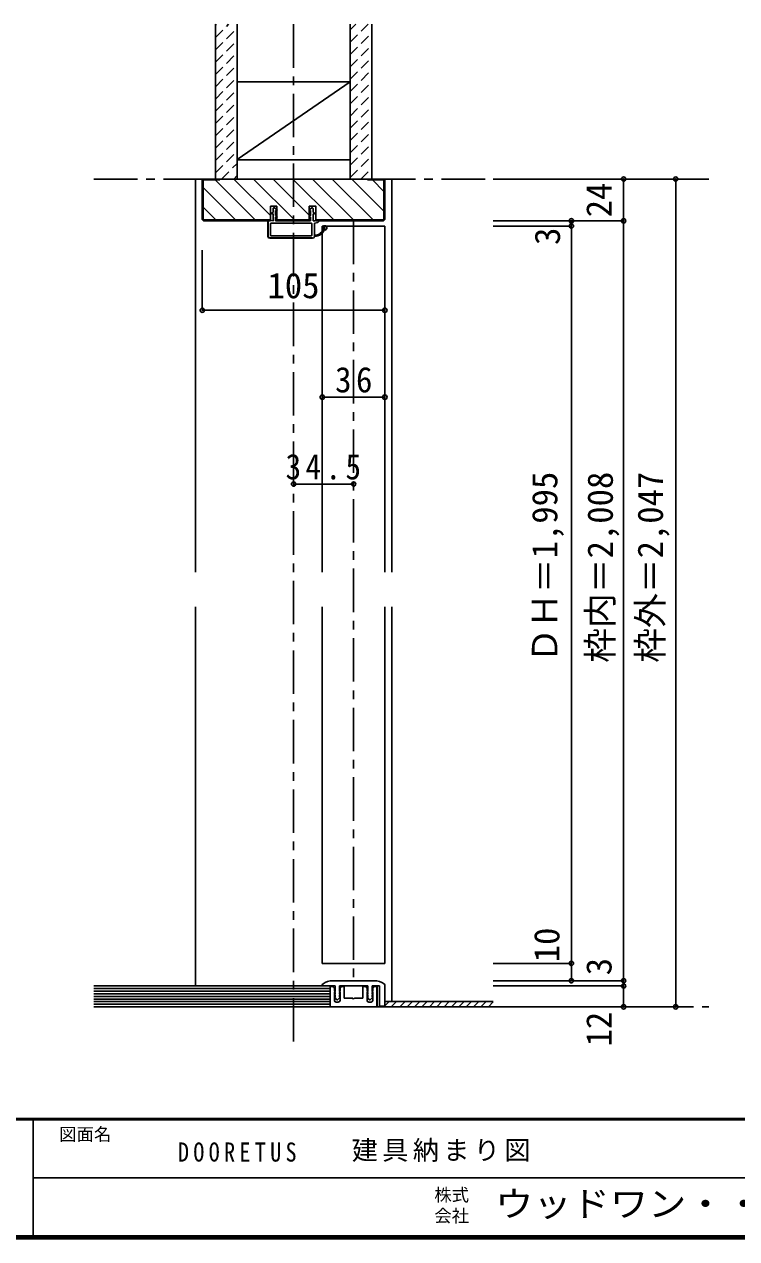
# Model space of a CAD drawing. Units: millimetres at full size, sheet at 1:5. Extents: x -973 to 977, y -718 to 696.
# Drawn here: x -3 to 406, y -701 to -2 of the extents above; entities that cross this region are included whole.
import ezdxf
from ezdxf.enums import TextEntityAlignment as Align

# ---------------------------------------------------------------- set-up
doc = ezdxf.new("R2010")
doc.units = ezdxf.units.MM
doc.header["$LTSCALE"] = 5
doc.header["$PDMODE"] = 32
doc.header["$PDSIZE"] = 2.5
doc.linetypes.add('CHAIN1', pattern=[8, 5, -1, 1, -1])
doc.linetypes.add('DASHED1', pattern=[1.8, 1.2, -0.6])
for name, color, linetype in [('0-0_補助線', 7, 'Continuous'), ('0-1_通り芯', 4, 'CHAIN1'), ('0-3_仕上げ', 7, 'Continuous'), ('0-4_枠', 3, 'Continuous'), ('0-6_扉', 6, 'Continuous'), ('0-7_金物', 7, 'Continuous'), ('0-B_寸法', 4, 'Continuous'), ('0-C_ハッチ', 4, 'DASHED1'), ('F-0_補助線', 7, 'Continuous'), ('F-1_枠', 6, 'Continuous'), ('F-A_文字', 7, 'Continuous')]:
    doc.layers.add(name, color=color, linetype=linetype)
doc.styles.add('ＭＳ ゴシック', font='')
doc.styles.get('ＭＳ ゴシック').set_extended_font_data('MS Gothic')

# ---------------------------------------------------------------- blocks, each defined once
blk = doc.blocks.new('2')
at = {"layer": '0-0_補助線'}
for p, q in [((-9.846, -9.622), (-9.846, 15.078)), ((-8.846, 16.078), (0.354, 16.078)), ((-8.846, 15.878), (0.637, 15.878)), ((-8.446, 14.378), (-8.446, -8.922)), ((-8.146, 14.678), (-1.546, 14.678)), ((-1.246, 14.378), (-1.246, -8.922)), ((0.154, 11.653), (2.154, 11.653)), ((0.154, 11.653), (0.154, -8.497)), ((2.154, 10.953), (2.154, 11.653)), ((3.154, 11.653), (2.512, 10.83)), ((3.154, 11.653), (6.154, 11.653)), ((4.154, 13.753), (4.154, 13.053)), ((5.154, 13.053), (4.512, 13.876)), ((7.154, 13.053), (5.154, 13.053)), ((6.154, 10.953), (6.154, 11.653)), ((7.558, 12.258), (6.516, 10.835)), ((-1.48, -10.622), (-8.846, -10.622)), ((-1.546, -9.222), (-8.146, -9.222)), ((-1.189, -10.85), (-0.732, -12.694)), ((0.354, -12.922), (-0.441, -12.922)), ((0.154, -8.497), (2.154, -8.497)), ((4.154, -9.897), (0.154, -9.897)), ((0.154, -9.897), (0.154, -10.622)), ((0.154, -10.622), (0.645, -12.548)), ((2.154, -7.797), (2.154, -8.497)), ((3.154, -8.497), (2.512, -7.674)), ((3.154, -8.497), (6.154, -8.497)), ((4.154, -10.597), (4.154, -9.897)), ((5.154, -9.897), (4.512, -10.72)), ((7.154, -9.897), (5.154, -9.897)), ((6.154, -7.797), (6.154, -8.497)), ((7.558, -9.101), (6.516, -7.679))]:
    blk.add_line(p, q, dxfattribs=at)
for points in [[(-9.646, 15.078), (-9.646, -9.622), (-9.846, -9.622)], [(4.154, 13.053), (0.154, 13.053), (0.649, 15.723)]]:
    blk.add_lwpolyline(points, dxfattribs=at)
for centre, radius, start, end in [((-8.846, 15.078), 1, 90, 180), ((-8.846, 15.078), 0.8, 90, 180), ((-8.146, 14.378), 0.3, 90, 180), ((-1.546, 14.378), 0.3, 0, 90), ((0.354, 15.778), 0.3, 349.49875, 90), ((2.354, 10.953), 0.2, 180, 322.03043), ((4.354, 13.753), 0.2, 37.96957, 180), ((6.354, 10.953), 0.2, 180, 323.78053), ((7.154, 12.553), 0.5, 323.78053, 90), ((-8.846, -9.622), 1, 180, 270), ((-2.846, -10.72), 6, 179.06153, 259.29815), ((-8.146, -8.922), 0.3, 180, 270), ((-2.846, -10.72), 5.3, 178.93757, 259.29815), ((-1.546, -8.922), 0.3, 270, 0), ((-1.48, -10.922), 0.3, 13.9282, 90), ((-0.441, -12.622), 0.3, 193.9282, 270), ((0.354, -12.622), 0.3, 270, 14.29438), ((2.354, -7.797), 0.2, 37.96957, 180), ((4.354, -10.597), 0.2, 180, 322.03043), ((6.354, -7.797), 0.2, 36.21947, 180), ((7.154, -9.397), 0.5, 270, 36.21947), ((-3.896, -16.272), 0.35, 259.29815, 79.29815)]:
    blk.add_arc(centre, radius, start, end, dxfattribs=at)
blk.add_point((-3.896, -16.622), dxfattribs=at)

msp = doc.modelspace()

# ---------------------------------------------------------------- linework, layer by layer
at = {"layer": '0-1_通り芯'}
for p, q in [((151.51, -2.5), (151.51, -590.892)), ((371.367, -91.5), (390.367, -91.5)), ((186.01, -115.5), (186.01, -555.5)), ((36.653, -567.5), (390.367, -567.5))]:
    msp.add_line(p, q, dxfattribs=at)
at = {"layer": '0-3_仕上げ', "color": 2}
for p, q in [((172.51, -555.5), (36.653, -555.5)), ((172.51, -567.5), (172.51, -555.5)), ((266.367, -567.5), (36.653, -567.5))]:
    msp.add_line(p, q, dxfattribs=at)
at = {"layer": '0-3_仕上げ'}
for p, q in [((172.51, -557), (36.653, -557)), ((172.51, -558.5), (36.653, -558.5)), ((172.51, -560), (36.653, -560)), ((172.51, -561.5), (36.653, -561.5)), ((172.51, -563), (36.653, -563)), ((172.51, -564.5), (36.653, -564.5)), ((204.01, -564.5), (266.367, -564.5)), ((172.51, -566), (36.653, -566))]:
    msp.add_line(p, q, dxfattribs=at)
at = {"layer": '0-4_枠', "color": 4}
for p, q in [((95.01, -91.5), (95.01, -317.5)), ((208.01, -91.5), (208.01, -317.5)), ((95.01, -337.5), (95.01, -555.5)), ((208.01, -337.5), (208.01, -564.5))]:
    msp.add_line(p, q, dxfattribs=at)
at = {"layer": '0-4_枠'}
for p, q in [((99.51, -114.586), (99.51, -92)), ((109.01, -92), (99.51, -92)), ((109.01, -91.5), (109.01, -92)), ((194.01, -92), (194.01, -91.5)), ((194.01, -92), (203.51, -92)), ((203.51, -114.586), (203.51, -92)), ((138.26, -107), (141.96, -107)), ((138.26, -115.5), (138.26, -107)), ((141.96, -115.5), (141.96, -107)), ((160.56, -115.5), (160.56, -107)), ((99.925, -115), (99.51, -114.586)), ((99.717, -115.5), (138.26, -115.5)), ((138.26, -115), (99.925, -115)), ((141.96, -115), (160.56, -115)), ((141.96, -115.5), (160.56, -115.5)), ((164.26, -115), (203.096, -115)), ((203.303, -115.5), (164.26, -115.5)), ((203.096, -115), (203.51, -114.586))]:
    msp.add_line(p, q, dxfattribs=at)
for points in [[(99.717, -115.5), (99.01, -114.793), (99.01, -91.5)], [(203.303, -115.5), (204.01, -114.793), (204.01, -91.5)], [(160.56, -107), (164.26, -107), (164.26, -115.5)]]:
    msp.add_lwpolyline(points, dxfattribs=at)
at = {"layer": '0-6_扉'}
for p, q in [((168.01, -118.5), (204.01, -118.5)), ((168.01, -118.5), (168.01, -317.5)), ((204.01, -118.5), (204.01, -317.5)), ((168.01, -337.5), (168.01, -542.5)), ((204.01, -337.5), (204.01, -542.5)), ((204.01, -542.5), (168.01, -542.5))]:
    msp.add_line(p, q, dxfattribs=at)
at = {"layer": '0-7_金物'}
for p, q in [((168.01, -555.017), (168.01, -555.5)), ((168.01, -555.5), (175.36, -555.5)), ((172.51, -567.5), (172.51, -555.8)), ((173.96, -555.8), (172.51, -555.8)), ((172.61, -555.8), (172.61, -567.5)), ((174.01, -552.5), (198.01, -552.5)), ((174.96, -558.05), (174.96, -556.8)), ((174.96, -558.05), (175.167, -558.396)), ((175.153, -558.846), (175.36, -558.5)), ((175.36, -555.5), (175.36, -558.5)), ((177.86, -555.5), (177.86, -558.5)), ((177.86, -555.5), (194.16, -555.5)), ((178.067, -558.846), (177.86, -558.5)), ((178.26, -558.05), (178.053, -558.396)), ((178.26, -558.05), (178.26, -556.8)), ((179.26, -555.8), (180.61, -555.8)), ((180.61, -555.8), (180.61, -562.5)), ((192.76, -555.8), (191.41, -555.8)), ((191.41, -555.8), (191.41, -562.5)), ((193.76, -558.05), (193.76, -556.8)), ((193.76, -558.05), (193.968, -558.396)), ((193.953, -558.846), (194.16, -558.5)), ((194.16, -555.5), (194.16, -558.5)), ((196.66, -555.5), (196.66, -558.5)), ((196.66, -555.5), (201.01, -555.5)), ((196.867, -558.846), (196.66, -558.5)), ((197.06, -558.05), (196.853, -558.396)), ((197.06, -558.05), (197.06, -556.8)), ((198.06, -555.8), (199.51, -555.8)), ((199.41, -555.8), (199.41, -567.5)), ((199.51, -567.5), (199.51, -555.8)), ((201.01, -555.5), (201.01, -567.2)), ((204.01, -555.017), (204.01, -567.2)), ((174.96, -559.05), (175.167, -558.704)), ((174.96, -563.8), (174.96, -559.05)), ((175.153, -559.154), (175.36, -559.5)), ((175.153, -560.346), (175.36, -560)), ((175.153, -560.654), (175.36, -561)), ((175.153, -561.846), (175.36, -561.5)), ((176.244, -563.34), (175.19, -562.204)), ((175.36, -559.5), (175.36, -560)), ((175.36, -561), (175.36, -561.5)), ((177.26, -564.8), (175.96, -564.8)), ((178.03, -562.204), (176.977, -563.34)), ((178.067, -559.154), (177.86, -559.5)), ((177.86, -559.5), (177.86, -560)), ((178.067, -560.346), (177.86, -560)), ((178.067, -560.654), (177.86, -561)), ((177.86, -561), (177.86, -561.5)), ((178.067, -561.846), (177.86, -561.5)), ((178.26, -559.05), (178.053, -558.704)), ((178.26, -563.8), (178.26, -559.05)), ((185.51, -562.5), (180.61, -562.5)), ((186.01, -563), (185.51, -562.5)), ((186.01, -563), (186.51, -562.5)), ((191.41, -562.5), (186.51, -562.5)), ((193.76, -559.05), (193.968, -558.704)), ((193.76, -563.8), (193.76, -559.05)), ((193.953, -559.154), (194.16, -559.5)), ((193.953, -560.346), (194.16, -560)), ((193.953, -560.654), (194.16, -561)), ((193.953, -561.846), (194.16, -561.5)), ((195.044, -563.34), (193.99, -562.204)), ((194.16, -559.5), (194.16, -560)), ((194.16, -561), (194.16, -561.5)), ((194.76, -564.8), (196.06, -564.8)), ((196.83, -562.204), (195.777, -563.34)), ((196.867, -559.154), (196.66, -559.5)), ((196.66, -559.5), (196.66, -560)), ((196.867, -560.346), (196.66, -560)), ((196.867, -560.654), (196.66, -561)), ((196.66, -561), (196.66, -561.5)), ((196.867, -561.846), (196.66, -561.5)), ((197.06, -559.05), (196.853, -558.704)), ((197.06, -563.8), (197.06, -559.05)), ((199.51, -567.5), (172.51, -567.5)), ((201.01, -567.2), (204.01, -567.2))]:
    msp.add_line(p, q, dxfattribs=at)
for centre, radius, start, end in [((169.01, -555.017), 1, 123.74899, 180), ((174.01, -562.5), 10, 90, 123.74899), ((173.96, -556.8), 1, 0, 90), ((174.91, -558.55), 0.3, 329.05368, 30.94635), ((178.31, -558.55), 0.3, 149.05365, 210.94632), ((179.26, -556.8), 1, 90, 180), ((192.76, -556.8), 1, 0, 90), ((193.71, -558.55), 0.3, 329.05368, 30.94635), ((197.11, -558.55), 0.3, 149.05365, 210.94632), ((198.06, -556.8), 1, 90, 180), ((198.01, -562.5), 10, 56.25101, 90), ((203.01, -555.017), 1, 0, 56.25101), ((175.96, -563.8), 1, 180, 270), ((175.41, -559), 0.3, 149.05366, 210.94634), ((175.41, -560.5), 0.3, 149.05366, 210.94634), ((175.41, -562), 0.3, 149.05366, 222.83826), ((176.61, -563), 0.5, 222.83826, 317.16174), ((177.26, -563.8), 1, 270, 0), ((177.81, -562), 0.3, 317.16174, 30.94634), ((177.81, -559), 0.3, 329.05366, 30.94634), ((177.81, -560.5), 0.3, 329.05366, 30.94634), ((194.76, -563.8), 1, 180, 270), ((194.21, -559), 0.3, 149.05366, 210.94634), ((194.21, -560.5), 0.3, 149.05366, 210.94634), ((194.21, -562), 0.3, 149.05366, 222.83826), ((195.41, -563), 0.5, 222.83826, 317.16174), ((196.06, -563.8), 1, 270, 0), ((196.61, -562), 0.3, 317.16174, 30.94634), ((196.61, -559), 0.3, 329.05366, 30.94634), ((196.61, -560.5), 0.3, 329.05366, 30.94634)]:
    msp.add_arc(centre, radius, start, end, dxfattribs=at)
at = {"layer": '0-B_寸法', "linetype": 'DASHED1'}
for p, q in [((106.51, -10.111), (114.121, -2.5)), ((106.51, -3.04), (107.05, -2.5)), ((106.51, -17.182), (119.01, -4.682)), ((184.01, -5.748), (187.258, -2.5)), ((184.01, -12.819), (194.329, -2.5)), ((106.51, -24.253), (119.01, -11.753)), ((184.01, -19.89), (196.51, -7.39)), ((106.51, -31.324), (119.01, -18.824)), ((184.01, -26.961), (196.51, -14.461)), ((106.51, -38.395), (119.01, -25.895)), ((184.01, -34.032), (196.51, -21.532)), ((106.51, -45.466), (119.01, -32.966)), ((184.01, -41.103), (196.51, -28.603)), ((106.51, -52.537), (119.01, -40.037)), ((184.01, -48.174), (196.51, -35.674)), ((106.51, -59.608), (119.01, -47.108)), ((184.01, -55.246), (196.51, -42.746)), ((106.51, -66.68), (119.01, -54.18)), ((184.01, -62.317), (196.51, -49.817)), ((106.51, -73.751), (119.01, -61.251)), ((184.01, -69.388), (196.51, -56.888)), ((106.51, -80.822), (119.01, -68.322)), ((184.01, -76.459), (196.51, -63.959)), ((106.51, -87.893), (119.01, -75.393)), ((184.01, -83.53), (196.51, -71.03)), ((109.974, -91.5), (119.01, -82.464)), ((184.01, -90.601), (196.51, -78.101)), ((117.045, -91.5), (119.01, -89.535)), ((190.182, -91.5), (196.51, -85.172))]:
    msp.add_line(p, q, dxfattribs=at)
at = {"layer": '0-B_寸法', "color": 2}
for p, q in [((106.51, -2.5), (106.51, -91.5)), ((119.01, -2.5), (119.01, -91.5)), ((184.01, -2.5), (184.01, -91.5)), ((196.51, -2.5), (196.51, -91.5))]:
    msp.add_line(p, q, dxfattribs=at)
at = {"layer": '0-B_寸法', "color": 7}
msp.add_line((119.01, -80.234), (184.01, -35.5), dxfattribs=at)
at = {"layer": '0-B_寸法', "color": 3}
for p, q in [((119.01, -35.5), (184.01, -35.5)), ((119.01, -80.5), (184.01, -80.5)), ((204.01, -91.5), (99.01, -91.5))]:
    msp.add_line(p, q, dxfattribs=at)
at = {"layer": '0-B_寸法', "linetype": 'CHAIN1'}
msp.add_line((36.653, -91.5), (390.367, -91.5), dxfattribs=at)
at = {"layer": '0-B_寸法'}
for p, q in [((99.01, -91.5), (95.01, -91.5)), ((204.01, -91.5), (208.01, -91.5)), ((371.367, -91.5), (266.367, -91.5)), ((341.367, -91.5), (341.367, -552.5)), ((371.367, -91.5), (371.367, -567.5)), ((341.367, -115.5), (266.367, -115.5)), ((311.367, -118.5), (266.367, -118.5)), ((311.367, -115.5), (311.367, -552.5)), ((99.01, -166.922), (99.01, -132.4)), ((168.01, -216.922), (204.01, -216.922)), ((151.51, -266.922), (186.01, -266.922)), ((311.367, -542.5), (266.367, -542.5)), ((341.367, -552.5), (266.367, -552.5)), ((341.367, -555.5), (266.367, -555.5)), ((341.367, -555.5), (266.367, -555.5)), ((341.367, -555.5), (341.367, -552.5)), ((341.367, -555.5), (341.367, -567.5)), ((371.367, -567.5), (266.367, -567.5))]:
    msp.add_line(p, q, dxfattribs=at)
msp.add_lwpolyline([(99.01, -166.922), (204.01, -166.922), (204.01, -132.4)], dxfattribs=at)
at = {"layer": '0-B_寸法', "color": 7}
for p in [(341.367, -91.5), (371.367, -91.5), (311.367, -115.5), (311.367, -118.5), (341.367, -115.5), (99.01, -166.922), (204.01, -166.922), (168.01, -216.922), (204.01, -216.922), (151.51, -266.922), (186.01, -266.922), (311.367, -542.5), (311.367, -552.5), (341.367, -552.5), (341.367, -555.5), (341.367, -567.5), (371.367, -567.5)]:
    msp.add_point(p, dxfattribs=at)
at = {"layer": '0-C_ハッチ', "linetype": 'Continuous'}
for p, q in [((99.51, -96.412), (118.099, -115)), ((106.412, -92), (129.412, -115)), ((117.226, -91.5), (138.26, -112.534)), ((128.54, -91.5), (152.04, -115)), ((139.853, -91.5), (160.56, -112.207)), ((151.168, -91.5), (174.667, -115)), ((162.481, -91.5), (185.981, -115)), ((173.795, -91.5), (197.295, -115)), ((185.108, -91.5), (203.51, -109.902)), ((196.922, -92), (203.51, -98.588)), ((99.51, -107.725), (106.785, -115)), ((204.01, -566.911), (206.421, -564.5)), ((207.664, -567.5), (210.664, -564.5)), ((212.664, -567.5), (215.664, -564.5)), ((216.906, -567.5), (219.906, -564.5)), ((221.149, -567.5), (224.149, -564.5)), ((225.392, -567.5), (228.392, -564.5)), ((229.634, -567.5), (232.634, -564.5)), ((233.877, -567.5), (236.877, -564.5)), ((238.12, -567.5), (241.12, -564.5)), ((242.362, -567.5), (245.362, -564.5)), ((246.605, -567.5), (249.605, -564.5)), ((250.848, -567.5), (253.848, -564.5)), ((255.09, -567.5), (258.09, -564.5)), ((259.333, -567.5), (262.333, -564.5)), ((263.575, -567.5), (266.367, -564.708))]:
    msp.add_line(p, q, dxfattribs=at)
at = {"layer": 'F-1_枠'}
for p, q in [((976.653, -631.667), (-973.347, -631.667)), ((976.653, -632.5), (-973.347, -632.5)), ((1.653, -632.5), (1.653, -699.167)), ((1.653, -665.833), (974.986, -665.834)), ((976.653, -699.167), (-973.347, -699.167)), ((976.653, -700), (-973.347, -700)), ((976.653, -700.833), (-973.347, -700.833))]:
    msp.add_line(p, q, dxfattribs=at)

# ---------------------------------------------------------------- block references
at = {"layer": '0-0_補助線', "rotation": 90}
msp.add_blockref('2', (152.838, -115.654), dxfattribs=at)

# ---------------------------------------------------------------- texts
at = {"layer": '0-B_寸法', "color": 7, "style": 'ＭＳ ゴシック'}
for s, p in [('24', (338.867, -113.5)), ('3', (309.204, -129.385)), ('ＤＨ＝1,995', (307.677, -369.632)), ('枠内＝2,008', (339.597, -369.632)), ('枠外＝2,047', (368.428, -369.632)), ('10', (308.867, -541.875)), ('3', (338.867, -549.347)), ('12', (338.867, -590.279))]:
    msp.add_text(s, height=14.66, rotation=90, dxfattribs=at).set_placement(p, align=Align.BOTTOM_LEFT)
msp.add_text('105', height=14.66, dxfattribs=at).set_placement((136.51, -164.422), align=Align.BOTTOM_LEFT)
at = {"layer": '0-B_寸法', "color": 7, "char_height": 14.66, "attachment_point": 7, "style": 'ＭＳ ゴシック'}
for s, insert in [('\\T1.27;\\W0.95;36', (175.385, -214.422)), ('\\T1.28;\\W0.9;34.5', (146.885, -264.422))]:
    msp.add_mtext(s, dxfattribs=dict(at, insert=insert))
at = {"layer": 'F-0_補助線', "char_height": 11, "attachment_point": 7, "style": 'ＭＳ ゴシック'}
for s, insert in [('\\T1.39;\\W0.85;DOORETUS', (84.986, -656.667)), ('\\T1.17;建具納まり図', (184.986, -656.667))]:
    msp.add_mtext(s, dxfattribs=dict(at, insert=insert))
at = {"layer": 'F-A_文字', "style": 'ＭＳ ゴシック'}
for s, p in [('図面名', (16.653, -646.667)), ('株式', (232.486, -681.5)), ('会社', (232.486, -693.5))]:
    msp.add_text(s, height=7.331, dxfattribs=at).set_placement(p, align=Align.BOTTOM_LEFT)
at = {"layer": 'F-A_文字', "style": 'ＭＳ ゴシック', "width": 1.1}
msp.add_text('ウッドワン・・・', height=14.66, dxfattribs=at).set_placement((267.486, -692.5), align=Align.BOTTOM_LEFT)

doc.saveas('drawing.dxf')
